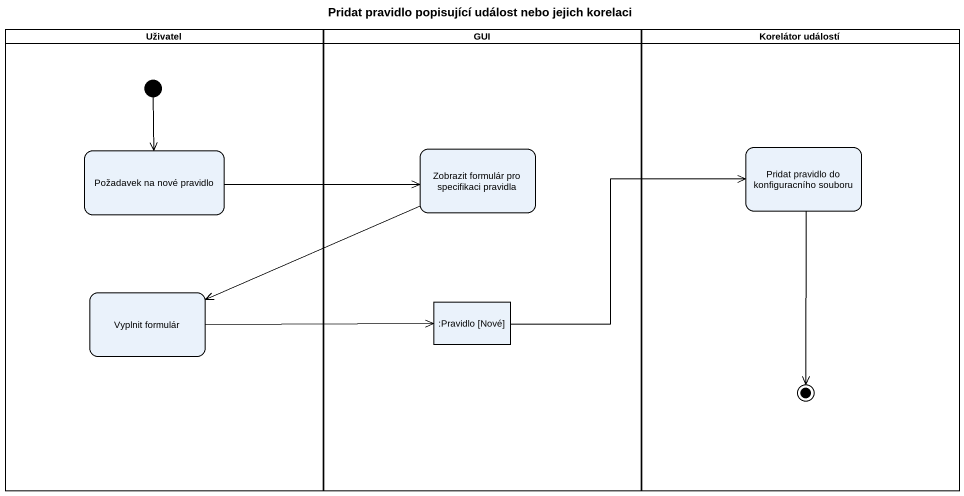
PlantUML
@startuml
title Pridat pravidlo popisující událost nebo jejich korelaci
hide empty description
state Uživatel <<partition>> {
  state "Požadavek na nové pravidlo" as Požadavek_na_nové_pravidlo
  state "Vyplnit formulár" as Vyplnit_formulár
  [*] --> Požadavek_na_nové_pravidlo
}
state GUI <<partition>> {
  state "Zobrazit formulár pro specifikaci pravidla" as Zobrazit_formulár_pro
  state ":Pravidlo [Nové]" as Pravidlo_Nové <<object>>
}
state "Korelátor událostí" as Korelátor_událostí <<partition>> {
  state "Pridat pravidlo do konfiguracního souboru" as Pridat_pravidlo_do
  Pridat_pravidlo_do --> [*]
}
Požadavek_na_nové_pravidlo -right-> Zobrazit_formulár_pro
Zobrazit_formulár_pro -left-> Vyplnit_formulár
Vyplnit_formulár -right-> Pravidlo_Nové
Pravidlo_Nové -right-> Pridat_pravidlo_do
@enduml
